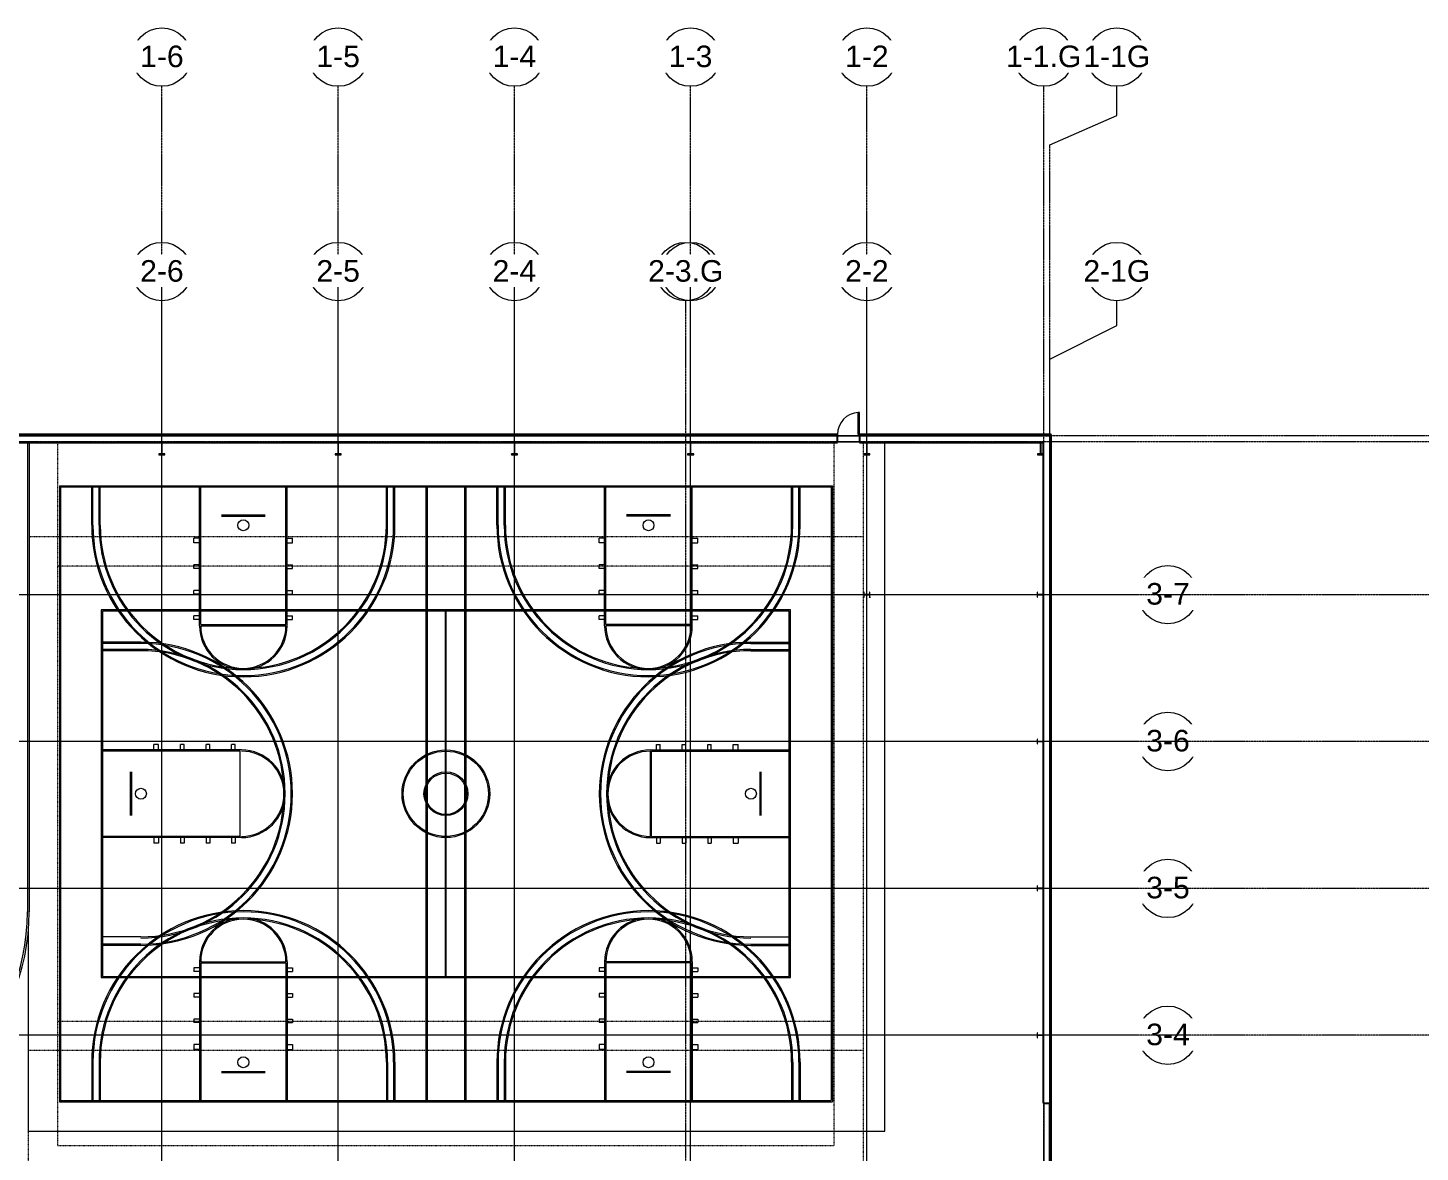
# Model space of a CAD drawing. Header units: inches. Extents: x 21341 to 28276, y -23509 to -20035.
# Drawn here: x 24603 to 26890, y -22301 to -20454 of the extents above; entities that cross this region are included whole.
import ezdxf

# ---------------------------------------------------------------- set-up
doc = ezdxf.new("R2010")
doc.units = ezdxf.units.IN
doc.header["$MEASUREMENT"] = 0
doc.linetypes.add('Dash 1_16_', pattern=[0.125, 0.0625, -0.0625])
doc.linetypes.add('Grid Line 1_2_', pattern=[0.875, 0.5, -0.125, 0.125, -0.125])
for name, color, linetype, lineweight in [('A-DOOR', 31, 'Continuous', 9), ('A-FLOR', 192, 'Continuous', 9), ('A-FLOR-CLRS', 90, 'Dash 1_16_', 9), ('A-FLOR-HRAL', 11, 'Continuous', 9), ('A-FLOR-OTLN', 90, 'Continuous', 9), ('A-GLAZ-CWMG', 51, 'Continuous', 9), ('A-WALL', 113, 'Continuous', 9), ('A-WALL-PATT', 111, 'Continuous', 25), ('L-SITE-WALL', 31, 'Continuous', 9), ('S-BEAM', 12, 'Continuous', 9), ('S-COLS', 52, 'Continuous', 9), ('S-GRID', 1, 'Continuous', 9), ('S-GRID-IDEN', 1, 'Continuous', 9)]:
    doc.layers.add(name, color=color, linetype=linetype, lineweight=lineweight)
doc.styles.add('Arial', font='arial.ttf', dxfattribs={"height": 35.407186})
pattern_1 = [(0, (0, 0), (0, 24), []), (90, (0, 0), (-24, 1e-15), [])]
pattern_2 = [(45, (0, 0), (-19.00703, 19.00703), []), (45, (0, 28.8), (-19.00703, 19.00703), [])]
pattern_3 = [(225, (25691.39, -22360.053), (19.00703, -19.00703), []), (225, (25691.39, -22388.853), (19.00703, -19.00703), [])]
pattern_4 = [(225, (25401.89, -22360.053), (19.00703, -19.00703), []), (225, (25401.89, -22388.853), (19.00703, -19.00703), [])]
pattern_5 = [(225, (25112.39, -22360.053), (19.00703, -19.00703), []), (225, (25112.39, -22388.853), (19.00703, -19.00703), [])]
pattern_6 = [(225, (24822.89, -22360.053), (19.00703, -19.00703), []), (225, (24822.89, -22388.853), (19.00703, -19.00703), [])]
pattern_7 = [(225, (26266.39, -22360.053), (19.00703, -19.00703), []), (225, (26266.39, -22388.853), (19.00703, -19.00703), [])]
pattern_8 = [(225, (25980.89, -22360.053), (19.00703, -19.00703), []), (225, (25980.89, -22388.853), (19.00703, -19.00703), [])]

# ---------------------------------------------------------------- blocks, each defined once
blk = doc.blocks.new('Girt_Z - 10_D-1057170-First Floor Plan')
at = {"layer": 'S-BEAM'}
for p, q in [((25968.8, -21124.3), (25932.8, -21124.3)), ((25968.8, -21124.9), (25932.8, -21124.9)), ((25968.8, -21124.9), (25932.8, -21124.9)), ((25932.8, -21134.3), (25968.8, -21134.3))]:
    blk.add_line(p, q, dxfattribs=at)
blk = doc.blocks.new('Girt_Z - 10_D-1078090-First Floor Plan')
at = {"layer": 'S-BEAM'}
for p, q in [((26271.4, -22220.4), (26271.4, -22364.1)), ((26280.7, -22364.1), (26280.7, -22220.4)), ((26280.8, -22364.1), (26280.8, -22220.4)), ((26281.4, -22364.1), (26281.4, -22220.4)), ((26271.6, -22364.1), (26271.4, -22364.1)), ((26280.7, -22364.1), (26271.6, -22364.1)), ((26280.8, -22364.1), (26280.7, -22364.1)), ((26281.4, -22364.1), (26280.8, -22364.1))]:
    blk.add_line(p, q, dxfattribs=at)
blk = doc.blocks.new('Rectangular Mullion - Profile_Polycarbonate_right-1075932-First Floor Plan')
at = {"layer": 'A-GLAZ-CWMG', "lineweight": 13}
for p, q in [((0, 1.141125), (-3.622, 1.141125)), ((-3.622, 1.141125), (-3.622, 0.787125)), ((-3.622, 0.787125), (-3.372, 0.787125)), ((-3.5595, 0.849625), (-3.5595, 1.078625)), ((-3.5595, 1.078625), (-0.0625, 1.078625)), ((-3.372, 0.849625), (-3.5595, 0.849625)), ((-3.372, 0.787125), (-3.372, 0.849625)), ((-0.0625, 1.078625), (-0.0625, -0.922375)), ((0, -0.984875), (0, 1.141125)), ((-2.7715, -0.859875), (-2.834, -0.859875)), ((-2.834, -0.859875), (-2.834, -0.984875)), ((-2.834, -0.984875), (0, -0.984875)), ((-2.7715, -0.922375), (-2.7715, -0.859875)), ((-0.0625, -0.922375), (-2.7715, -0.922375))]:
    blk.add_line(p, q, dxfattribs=at)
blk = doc.blocks.new('Top Rail Type - Top Rail_Internal_-939601-First Floor Plan')
at = {"layer": 'A-FLOR-HRAL'}
for p, q in [((24601.9, -21135.1), (24601.9, -21906.1)), ((24604.9, -21135.1), (24604.9, -21906.1)), ((23084.4, -21165.6), (23087.4, -21165.6)), ((23084.4, -21254.6), (23084.4, -21165.6)), ((23087.4, -21256.6), (23087.4, -21165.6)), ((22871.7, -21906.1), (22871.7, -21584.1)), ((22874.8, -21906.1), (22874.8, -21584.1)), ((24243.4, -22264.5), (23233.3, -22264.5)), ((24243.4, -22267.6), (23233.3, -22267.6))]:
    blk.add_line(p, q, dxfattribs=at)
for centre, radius, start, end in [((23233.3, -21584.1), 361.5, 114.3202, 180), ((23233.3, -21584.1), 358.5, 114.0064, 180), ((23233.3, -21906.1), 361.5, 180, 270), ((23233.3, -21906.1), 358.5, 180, 270), ((24243.4, -21906.1), 358.5, 270, 0), ((24243.4, -21906.1), 361.5, 270, 0)]:
    blk.add_arc(centre, radius, start, end, dxfattribs=at)
blk = doc.blocks.new('columns and girder2 - one-1075720-First Floor Plan')
at = {"layer": 'S-BEAM'}
h = blk.add_hatch(dxfattribs=at)
h.set_pattern_fill('FP_21', color=256, style=0, pattern_type=2)
h.set_pattern_definition(pattern_3)
h.paths.add_polyline_path([(5, -1.2), (-5, -1.2), (-5, -2), (5, -2)], flags=0)
h.paths.add_polyline_path([(-5, -20), (-5, -21.5), (5, -21.5), (5, -20)], flags=0)
h.paths.add_polyline_path([(-5, -1204.8), (-5, -1206.3), (5, -1206.3), (5, -1204.8)], flags=0)
h.paths.add_polyline_path([(5, -1224.3), (-5, -1224.3), (-5, -1225), (5, -1225)], flags=0)
h = blk.add_hatch(dxfattribs=at)
h.set_pattern_fill('FP_21', color=256, style=0, pattern_type=2)
h.set_pattern_definition(pattern_3)
h.paths.add_polyline_path([(-0.6, -2), (-0.6, -20), (0.6, -20), (0.6, -2)], flags=0)
h.paths.add_polyline_path([(-0.6, -1206.3), (-0.6, -1224.3), (0.6, -1224.3), (0.6, -1206.3)], flags=0)
at = {"layer": 'S-BEAM', "lineweight": 15}
for p, q in [((-5, -1.2), (-5, -2)), ((-5, -2), (5, -2)), ((5, -20), (-5, -20)), ((-5, -20), (-5, -21.5)), ((-5, -21.5), (5, -21.5)), ((0.6, -2), (-0.6, -2)), ((-0.6, -2), (-0.6, -20)), ((-0.6, -20), (0.6, -20)), ((0.6, -20), (0.6, -2)), ((5, -2), (5, -1.2)), ((5, -21.5), (5, -20)), ((5, -1204.8), (-5, -1204.8)), ((-5, -1204.8), (-5, -1206.3)), ((-5, -1206.3), (5, -1206.3)), ((0.6, -1206.3), (-0.6, -1206.3)), ((-0.6, -1206.3), (-0.6, -1224.3)), ((0.6, -1224.3), (0.6, -1206.3)), ((5, -1206.3), (5, -1204.8)), ((5, -1224.3), (-5, -1224.3)), ((-5, -1224.3), (-5, -1225)), ((-0.6, -1224.3), (0.6, -1224.3)), ((5, -1225), (5, -1224.3))]:
    blk.add_line(p, q, dxfattribs=at)
blk = doc.blocks.new('columns and girder2 - one-V29-First Floor Plan')
at = {"layer": 'S-BEAM'}
h = blk.add_hatch(dxfattribs=at)
h.set_pattern_fill('FP_22', color=256, style=0, pattern_type=2)
h.set_pattern_definition(pattern_4)
h.paths.add_polyline_path([(5, -1.2), (-5, -1.2), (-5, -2), (5, -2)], flags=0)
h.paths.add_polyline_path([(-5, -20), (-5, -21.5), (5, -21.5), (5, -20)], flags=0)
h.paths.add_polyline_path([(5, -1204.8), (-5, -1204.8), (-5, -1206.3), (5, -1206.3)], flags=0)
h.paths.add_polyline_path([(5, -1224.3), (-5, -1224.3), (-5, -1225), (5, -1225)], flags=0)
h = blk.add_hatch(dxfattribs=at)
h.set_pattern_fill('FP_22', color=256, style=0, pattern_type=2)
h.set_pattern_definition(pattern_4)
h.paths.add_polyline_path([(-0.6, -2), (-0.6, -20), (0.6, -20), (0.6, -2)], flags=0)
h.paths.add_polyline_path([(0.6, -1206.3), (-0.6, -1206.3), (-0.6, -1224.3), (0.6, -1224.3)], flags=0)
at = {"layer": 'S-BEAM', "lineweight": 15}
for p, q in [((-5, -1.2), (-5, -2)), ((-5, -2), (5, -2)), ((5, -20), (-5, -20)), ((-5, -20), (-5, -21.5)), ((-5, -21.5), (5, -21.5)), ((0.6, -2), (-0.6, -2)), ((-0.6, -2), (-0.6, -20)), ((-0.6, -20), (0.6, -20)), ((0.6, -20), (0.6, -2)), ((5, -2), (5, -1.2)), ((5, -21.5), (5, -20)), ((5, -1204.8), (-5, -1204.8)), ((-5, -1204.8), (-5, -1206.3)), ((-5, -1206.3), (5, -1206.3)), ((0.6, -1206.3), (-0.6, -1206.3)), ((-0.6, -1206.3), (-0.6, -1224.3)), ((0.6, -1224.3), (0.6, -1206.3)), ((5, -1206.3), (5, -1204.8)), ((5, -1224.3), (-5, -1224.3)), ((-5, -1224.3), (-5, -1225)), ((-0.6, -1224.3), (0.6, -1224.3)), ((5, -1225), (5, -1224.3))]:
    blk.add_line(p, q, dxfattribs=at)
blk = doc.blocks.new('columns and girder2 - one-V30-First Floor Plan')
at = {"layer": 'S-BEAM'}
h = blk.add_hatch(dxfattribs=at)
h.set_pattern_fill('FP_23', color=256, style=0, pattern_type=2)
h.set_pattern_definition(pattern_5)
h.paths.add_polyline_path([(1.5, -0.5), (-5, -0.5), (-5, -2), (5, -2), (5, -1.2), (1.5, -1.2), (1.5, -1)], flags=0)
h.paths.add_polyline_path([(-5, -20), (-5, -21.5), (5, -21.5), (5, -20)], flags=0)
h.paths.add_polyline_path([(-5, -1204.8), (-5, -1206.3), (5, -1206.3), (5, -1204.8)], flags=0)
h.paths.add_polyline_path([(5, -1224.3), (-5, -1224.3), (-5, -1225), (5, -1225)], flags=0)
h = blk.add_hatch(dxfattribs=at)
h.set_pattern_fill('FP_23', color=256, style=0, pattern_type=2)
h.set_pattern_definition(pattern_5)
h.paths.add_polyline_path([(-0.6, -2), (-0.6, -20), (0.6, -20), (0.6, -2)], flags=0)
h.paths.add_polyline_path([(-0.6, -1206.3), (-0.6, -1224.3), (0.6, -1224.3), (0.6, -1206.3)], flags=0)
at = {"layer": 'S-BEAM', "lineweight": 15}
for p, q in [((1.5, -0.5), (-5, -0.5)), ((-5, -0.5), (-5, -2)), ((-5, -2), (5, -2)), ((5, -20), (-5, -20)), ((-5, -20), (-5, -21.5)), ((-5, -21.5), (5, -21.5)), ((0.6, -2), (-0.6, -2)), ((-0.6, -2), (-0.6, -20)), ((-0.6, -20), (0.6, -20)), ((0.6, -20), (0.6, -2)), ((5, -2), (5, -1.2)), ((5, -21.5), (5, -20)), ((5, -1204.8), (-5, -1204.8)), ((-5, -1204.8), (-5, -1206.3)), ((-5, -1206.3), (5, -1206.3)), ((0.6, -1206.3), (-0.6, -1206.3)), ((-0.6, -1206.3), (-0.6, -1224.3)), ((0.6, -1224.3), (0.6, -1206.3)), ((5, -1206.3), (5, -1204.8)), ((5, -1224.3), (-5, -1224.3)), ((-5, -1224.3), (-5, -1225)), ((-0.6, -1224.3), (0.6, -1224.3)), ((5, -1225), (5, -1224.3))]:
    blk.add_line(p, q, dxfattribs=at)
blk = doc.blocks.new('columns and girder2 - one-V31-First Floor Plan')
at = {"layer": 'S-BEAM'}
h = blk.add_hatch(dxfattribs=at)
h.set_pattern_fill('FP_24', color=256, style=0, pattern_type=2)
h.set_pattern_definition(pattern_6)
h.paths.add_polyline_path([(5, -1.2), (-5, -1.2), (-5, -2), (5, -2)], flags=0)
h.paths.add_polyline_path([(-5, -20), (-5, -21.5), (5, -21.5), (5, -20)], flags=0)
h.paths.add_polyline_path([(5, -1204.8), (-5, -1204.8), (-5, -1206.3), (5, -1206.3)], flags=0)
h.paths.add_polyline_path([(5, -1224.3), (-5, -1224.3), (-5, -1225), (5, -1225)], flags=0)
h = blk.add_hatch(dxfattribs=at)
h.set_pattern_fill('FP_24', color=256, style=0, pattern_type=2)
h.set_pattern_definition(pattern_6)
h.paths.add_polyline_path([(-0.6, -2), (-0.6, -20), (0.6, -20), (0.6, -2)], flags=0)
h.paths.add_polyline_path([(0.6, -1206.3), (-0.6, -1206.3), (-0.6, -1224.3), (0.6, -1224.3)], flags=0)
at = {"layer": 'S-BEAM', "lineweight": 15}
for p, q in [((-5, -1.2), (-5, -2)), ((-5, -2), (5, -2)), ((5, -20), (-5, -20)), ((-5, -20), (-5, -21.5)), ((-5, -21.5), (5, -21.5)), ((0.6, -2), (-0.6, -2)), ((-0.6, -2), (-0.6, -20)), ((-0.6, -20), (0.6, -20)), ((0.6, -20), (0.6, -2)), ((5, -2), (5, -1.2)), ((5, -21.5), (5, -20)), ((5, -1204.8), (-5, -1204.8)), ((-5, -1204.8), (-5, -1206.3)), ((-5, -1206.3), (5, -1206.3)), ((0.6, -1206.3), (-0.6, -1206.3)), ((-0.6, -1206.3), (-0.6, -1224.3)), ((0.6, -1224.3), (0.6, -1206.3)), ((5, -1206.3), (5, -1204.8)), ((5, -1224.3), (-5, -1224.3)), ((-5, -1224.3), (-5, -1225)), ((-0.6, -1224.3), (0.6, -1224.3)), ((5, -1225), (5, -1224.3))]:
    blk.add_line(p, q, dxfattribs=at)
blk = doc.blocks.new('columns and girder2 - one-V38-First Floor Plan')
at = {"layer": 'S-BEAM'}
h = blk.add_hatch(dxfattribs=at)
h.set_pattern_fill('FP_31', color=256, style=0, pattern_type=2)
h.set_pattern_definition(pattern_7)
h.paths.add_polyline_path([(5, -0.5), (-5, -0.5), (-5, -2), (5, -2)], flags=0)
h.paths.add_polyline_path([(-5, -20), (-5, -21.5), (5, -21.5), (5, -20)], flags=0)
h.paths.add_polyline_path([(5, -1204.8), (-4.3, -1204.8), (-4.3, -1206.3), (5, -1206.3)], flags=0)
h.paths.add_polyline_path([(-4.3, -1224.3), (-4.3, -1225), (5, -1225), (5, -1224.3), (-3.5, -1224.3)], flags=0)
h = blk.add_hatch(dxfattribs=at)
h.set_pattern_fill('FP_31', color=256, style=0, pattern_type=2)
h.set_pattern_definition(pattern_7)
h.paths.add_polyline_path([(-0.6, -2), (-0.6, -20), (0.6, -20), (0.6, -2)], flags=0)
h.paths.add_polyline_path([(0.6, -1206.3), (-0.6, -1206.3), (-0.6, -1224.3), (0.6, -1224.3), (0.6, -1224)], flags=0)
at = {"layer": 'S-BEAM', "lineweight": 15}
for p, q in [((5, -0.5), (-5, -0.5)), ((-5, -2), (5, -2)), ((5, -20), (-5, -20)), ((-5, -21.5), (5, -21.5)), ((0.6, -2), (-0.6, -2)), ((-0.6, -2), (-0.6, -20)), ((-0.6, -20), (0.6, -20)), ((0.6, -20), (0.6, -2)), ((5, -2), (5, -0.5)), ((5, -21.5), (5, -20)), ((5, -1204.8), (-4.3, -1204.8)), ((-4.3, -1206.3), (5, -1206.3)), ((0.6, -1206.3), (-0.6, -1206.3)), ((-0.6, -1206.3), (-0.6, -1224.3)), ((0.6, -1224.3), (0.6, -1206.3)), ((5, -1206.3), (5, -1204.8)), ((5, -1224.3), (-4.3, -1224.3)), ((-0.6, -1224.3), (0.6, -1224.3)), ((5, -1225), (5, -1224.3))]:
    blk.add_line(p, q, dxfattribs=at)
blk = doc.blocks.new('columns and girder2 - one-V39-First Floor Plan')
at = {"layer": 'S-BEAM'}
h = blk.add_hatch(dxfattribs=at)
h.set_pattern_fill('FP_32', color=256, style=0, pattern_type=2)
h.set_pattern_definition(pattern_8)
h.paths.add_polyline_path([(5, -0.5), (-5, -0.5), (-5, -2), (5, -2)], flags=0)
h.paths.add_polyline_path([(5, -20), (-5, -20), (-5, -21.5), (5, -21.5)], flags=0)
h.paths.add_polyline_path([(5, -1204.8), (-5, -1204.8), (-5, -1206.3), (5, -1206.3)], flags=0)
h.paths.add_polyline_path([(-0.1, -1224.3), (-5, -1224.3), (-5, -1225), (5, -1225), (5, -1224.3)], flags=0)
h = blk.add_hatch(dxfattribs=at)
h.set_pattern_fill('FP_32', color=256, style=0, pattern_type=2)
h.set_pattern_definition(pattern_8)
h.paths.add_polyline_path([(-0.6, -2), (-0.6, -20), (0.6, -20), (0.6, -2)], flags=0)
h.paths.add_polyline_path([(-0.6, -1206.3), (-0.6, -1224.3), (0.6, -1224.3), (0.6, -1206.3)], flags=0)
at = {"layer": 'S-BEAM', "lineweight": 15}
for p, q in [((5, -0.5), (-5, -0.5)), ((-5, -0.5), (-5, -2)), ((-5, -2), (5, -2)), ((5, -20), (-5, -20)), ((-5, -20), (-5, -21.5)), ((-5, -21.5), (5, -21.5)), ((0.6, -2), (-0.6, -2)), ((-0.6, -2), (-0.6, -20)), ((-0.6, -20), (0.6, -20)), ((0.6, -20), (0.6, -2)), ((5, -2), (5, -0.5)), ((5, -21.5), (5, -20)), ((5, -1204.8), (-5, -1204.8)), ((-5, -1204.8), (-5, -1206.3)), ((-5, -1206.3), (5, -1206.3)), ((0.6, -1206.3), (-0.6, -1206.3)), ((-0.6, -1206.3), (-0.6, -1224.3)), ((0.6, -1224.3), (0.6, -1206.3)), ((5, -1206.3), (5, -1204.8)), ((5, -1224.3), (-5, -1224.3)), ((-5, -1224.3), (-5, -1225)), ((-0.6, -1224.3), (0.6, -1224.3)), ((5, -1225), (5, -1224.3))]:
    blk.add_line(p, q, dxfattribs=at)
blk = doc.blocks.new('Single-Flush - 36_ x 96_-1048073-First Floor Plan')
at = {"layer": 'A-DOOR', "lineweight": 13}
for p, q in [((16, 6.6), (16, 42.6)), ((18, 42.6), (16, 42.6)), ((18, 6.6), (18, 42.6)), ((18, 6.6), (16, 6.6))]:
    blk.add_line(p, q, dxfattribs=at)
at = {"layer": 'A-DOOR'}
blk.add_arc((18, 6.6), 36.1, 93.1789, 180, dxfattribs=at)
blk = doc.blocks.new('Grid - Grid Head - Circle-14747-First Floor Plan')
at = {"layer": 'S-GRID-IDEN'}
blk.add_circle((0, 0), 0.25, dxfattribs=at)

msp = doc.modelspace()

# ---------------------------------------------------------------- hatches: boundary and pattern name
at = {"layer": 'A-WALL-PATT', "lineweight": 9}
h = msp.add_hatch(dxfattribs=at)
h.set_pattern_fill('FP_15', color=256, style=0, pattern_type=2)
h.set_pattern_definition(pattern_1)
h.paths.add_polyline_path([(22780.4, -21124.3), (22783.4, -21124.3), (22783.4, -21123.3), (22780.4, -21123.3)], flags=0)
h.paths.add_polyline_path([(25981, -21124.3), (25981, -21123.3), (25968.8, -21123.3), (25968.8, -21124.3)], flags=0)
h.paths.add_polyline_path([(25810.9, -21124.3), (25932.8, -21124.3), (25932.8, -21123.3), (23030.5, -21123.3), (23030.5, -21124.3), (25258, -21124.3)], flags=0)
h.paths.add_polyline_path([(22791.4, -21124.3), (22844.5, -21124.3), (22844.5, -21123.3), (22791.4, -21123.3)], flags=0)
h.paths.add_polyline_path([(22922.5, -21124.3), (22922.5, -21123.3), (22916.5, -21123.3), (22916.5, -21124.3)], flags=0)
h = msp.add_hatch(dxfattribs=at)
h.set_pattern_fill('FP_15', color=256, style=0, pattern_type=2)
h.set_pattern_definition(pattern_1)
h.paths.add_polyline_path([(26282.4, -21124.3), (26282.4, -21123.3), (25981, -21123.3), (25981, -21124.3), (26281.4, -21124.3)], flags=0)
h = msp.add_hatch(dxfattribs=at)
h.set_pattern_fill('FP_15', color=256, style=0, pattern_type=2)
h.set_pattern_definition(pattern_1)
h.paths.add_polyline_path([(26282.4, -22220.4), (26282.4, -21124.3), (26281.4, -21124.3), (26281.4, -22220.4)], flags=0)
at = {"layer": 'S-COLS'}
h = msp.add_hatch(dxfattribs=at)
h.set_pattern_fill('FP_11', color=256, style=0, pattern_type=2)
h.set_pattern_definition(pattern_2)
h.paths.add_polyline_path([(25976.5, -21389), (25976.5, -21385.9), (25976.7, -21385.4), (25977.1, -21385.2), (25984.6, -21385.2), (25985.1, -21385.4), (25985.3, -21385.9), (25985.3, -21389), (25985.8, -21389), (25985.8, -21381.1), (25985.3, -21381.1), (25985.3, -21384.2), (25985.1, -21384.7), (25984.6, -21384.9), (25977.1, -21384.9), (25976.7, -21384.7), (25976.5, -21384.2), (25976.5, -21381.1), (25976, -21381.1), (25976, -21389)], flags=0)
h = msp.add_hatch(dxfattribs=at)
h.set_pattern_fill('FP_11', color=256, style=0, pattern_type=2)
h.set_pattern_definition(pattern_2)
h.paths.add_polyline_path([(26271, -21630.3), (26271.4, -21630.3), (26271.4, -21622.3), (26271, -21622.3), (26271, -21625.5), (26270.8, -21626), (26270.3, -21626.2), (26261.8, -21626.2), (26261.3, -21626), (26261.1, -21625.5), (26261.1, -21622.3), (26260.6, -21622.3), (26260.6, -21630.3), (26261.1, -21630.3), (26261.1, -21627.1), (26261.3, -21626.6), (26261.8, -21626.4), (26270.3, -21626.4), (26270.8, -21626.6), (26271, -21627.1)], flags=0)
h = msp.add_hatch(dxfattribs=at)
h.set_pattern_fill('FP_11', color=256, style=0, pattern_type=2)
h.set_pattern_definition(pattern_2)
h.paths.add_polyline_path([(26261.1, -21871.6), (26261.1, -21868.4), (26261.3, -21867.9), (26261.8, -21867.7), (26270.3, -21867.7), (26270.8, -21867.9), (26271, -21868.4), (26271, -21871.6), (26271.4, -21871.6), (26271.4, -21863.6), (26271, -21863.6), (26271, -21866.7), (26270.8, -21867.2), (26270.3, -21867.4), (26261.8, -21867.4), (26261.3, -21867.2), (26261.1, -21866.7), (26261.1, -21863.6), (26260.6, -21863.6), (26260.6, -21871.6)], flags=0)

# ---------------------------------------------------------------- linework, layer by layer
at = {"layer": 'A-FLOR'}
for p, q in [((26010.6, -22266.1), (26010.6, -21135.1)), ((24603.4, -21938.5), (24603.4, -22266.1)), ((24603.4, -22266.1), (26010.6, -22266.1))]:
    msp.add_line(p, q, dxfattribs=at)
at = {"layer": 'A-FLOR-CLRS'}
for p, q in [((24651.4, -21135.1), (24651.4, -22290.1)), ((25927.4, -22290.1), (25927.4, -21135.1)), ((25975.4, -22338.1), (25975.4, -21135.1)), ((25975.4, -21290.1), (24604.9, -21290.1)), ((25927.4, -21338.1), (24651.4, -21338.1)), ((24603.4, -21938.5), (24603.4, -22338.1)), ((25927.4, -22086.1), (24651.4, -22086.1)), ((25975.4, -22134.1), (24603.4, -22134.1)), ((24651.4, -22290.1), (25927.4, -22290.1))]:
    msp.add_line(p, q, dxfattribs=at)
at = {"layer": 'A-FLOR-OTLN'}
for p, q in [((24654.6, -21206.1), (25924.2, -21206.1)), ((24654.6, -21206.1), (24654.6, -22218.1)), ((24656.6, -21208.1), (24656.6, -22216.1)), ((24656.6, -21208.1), (25922.2, -21208.1)), ((24707.6, -21271.1), (24707.6, -21208.1)), ((24709.6, -21271.1), (24709.6, -21208.1)), ((24719.6, -21271.1), (24719.6, -21208.1)), ((24721.6, -21271.1), (24721.6, -21208.1)), ((24884.6, -21436.1), (24884.6, -21208.1)), ((24886.6, -21434.1), (24886.6, -21208.1)), ((25026.6, -21434.1), (25026.6, -21208.1)), ((25028.6, -21436.1), (25028.6, -21208.1)), ((25191.6, -21271.1), (25191.6, -21208.1)), ((25193.6, -21271.1), (25193.6, -21208.1)), ((25203.6, -21271.1), (25203.6, -21208.1)), ((25205.6, -21271.1), (25205.6, -21208.1)), ((25256.6, -21206.1), (25256.6, -22218.1)), ((25258.6, -21208.1), (25258.6, -22216.1)), ((25320.2, -21208.1), (25320.2, -22216.1)), ((25322.2, -21206.1), (25322.2, -22218.1)), ((25373.2, -21271.1), (25373.2, -21208.1)), ((25375.2, -21271.1), (25375.2, -21208.1)), ((25385.2, -21271.1), (25385.2, -21208.1)), ((25387.2, -21271.1), (25387.2, -21208.1)), ((25550.2, -21436.1), (25550.2, -21208.1)), ((25552.2, -21434.1), (25552.2, -21208.1)), ((25692.2, -21434.1), (25692.2, -21208.1)), ((25694.2, -21436.1), (25694.2, -21208.1)), ((25857.2, -21271.1), (25857.2, -21208.1)), ((25859.2, -21271.1), (25859.2, -21208.1)), ((25869.2, -21271.1), (25869.2, -21208.1)), ((25871.2, -21271.1), (25871.2, -21208.1)), ((25922.2, -21208.1), (25922.2, -22216.1)), ((25924.2, -21206.1), (25924.2, -22218.1)), ((24920.6, -21254.1), (24992.6, -21254.1)), ((24920.6, -21256.1), (24992.6, -21256.1)), ((25658.2, -21254.1), (25586.2, -21254.1)), ((25658.2, -21256.1), (25586.2, -21256.1)), ((24884.6, -21292.1), (24875.6, -21292.1)), ((24875.6, -21300.1), (24875.6, -21292.1)), ((25028.6, -21292.1), (25037.6, -21292.1)), ((25037.6, -21300.1), (25037.6, -21292.1)), ((25550.2, -21292.1), (25541.2, -21292.1)), ((25541.2, -21300.1), (25541.2, -21292.1)), ((25694.2, -21292.1), (25703.2, -21292.1)), ((25703.2, -21300.1), (25703.2, -21292.1)), ((24884.6, -21300.1), (24875.6, -21300.1)), ((25028.6, -21300.1), (25037.6, -21300.1)), ((25550.2, -21300.1), (25541.2, -21300.1)), ((25694.2, -21300.1), (25703.2, -21300.1)), ((24884.6, -21336.1), (24875.6, -21336.1)), ((24875.6, -21342.1), (24875.6, -21336.1)), ((25028.6, -21336.1), (25037.6, -21336.1)), ((25037.6, -21342.1), (25037.6, -21336.1)), ((25550.2, -21336.1), (25541.2, -21336.1)), ((25541.2, -21342.1), (25541.2, -21336.1)), ((25694.2, -21336.1), (25703.2, -21336.1)), ((25703.2, -21342.1), (25703.2, -21336.1)), ((24884.6, -21342.1), (24875.6, -21342.1)), ((25028.6, -21342.1), (25037.6, -21342.1)), ((25550.2, -21342.1), (25541.2, -21342.1)), ((25694.2, -21342.1), (25703.2, -21342.1)), ((24884.6, -21378.1), (24875.6, -21378.1)), ((24875.6, -21384.1), (24875.6, -21378.1)), ((25028.6, -21378.1), (25037.6, -21378.1)), ((25037.6, -21384.1), (25037.6, -21378.1)), ((25550.2, -21378.1), (25541.2, -21378.1)), ((25541.2, -21384.1), (25541.2, -21378.1)), ((25694.2, -21378.1), (25703.2, -21378.1)), ((25703.2, -21384.1), (25703.2, -21378.1)), ((24884.6, -21384.1), (24875.6, -21384.1)), ((25028.6, -21384.1), (25037.6, -21384.1)), ((25550.2, -21384.1), (25541.2, -21384.1)), ((25694.2, -21384.1), (25703.2, -21384.1)), ((25855.4, -21410.1), (24723.4, -21410.1)), ((24723.4, -21410.1), (24723.4, -22014.1)), ((24725.4, -21412.1), (24725.4, -22012.1)), ((25853.4, -21412.1), (24725.4, -21412.1)), ((24884.6, -21420.1), (24875.6, -21420.1)), ((24875.6, -21426.1), (24875.6, -21420.1)), ((24884.6, -21426.1), (24875.6, -21426.1)), ((25028.6, -21420.1), (25037.6, -21420.1)), ((25028.6, -21426.1), (25037.6, -21426.1)), ((25037.6, -21426.1), (25037.6, -21420.1)), ((25288.4, -21412.1), (25288.4, -22012.1)), ((25289.4, -21412.1), (25289.4, -22012.1)), ((25550.2, -21420.1), (25541.2, -21420.1)), ((25541.2, -21426.1), (25541.2, -21420.1)), ((25550.2, -21426.1), (25541.2, -21426.1)), ((25694.2, -21420.1), (25703.2, -21420.1)), ((25694.2, -21426.1), (25703.2, -21426.1)), ((25703.2, -21426.1), (25703.2, -21420.1)), ((25853.4, -22012.1), (25853.4, -21412.1)), ((25855.4, -22014.1), (25855.4, -21410.1)), ((24886.6, -21434.1), (25026.6, -21434.1)), ((24886.6, -21436.1), (25026.6, -21436.1)), ((25692.2, -21434.1), (25552.2, -21434.1)), ((25692.2, -21436.1), (25552.2, -21436.1)), ((24788.4, -21463.1), (24725.4, -21463.1)), ((24788.4, -21465.1), (24725.4, -21465.1)), ((24788.4, -21475.1), (24725.4, -21475.1)), ((25790.4, -21463.1), (25853.4, -21463.1)), ((25790.4, -21465.1), (25853.4, -21465.1)), ((25790.4, -21475.1), (25853.4, -21475.1)), ((24788.4, -21477.1), (24725.4, -21477.1)), ((25790.4, -21477.1), (25853.4, -21477.1)), ((24809.4, -21640.1), (24809.4, -21631.1)), ((24817.4, -21631.1), (24809.4, -21631.1)), ((24817.4, -21640.1), (24817.4, -21631.1)), ((24853.4, -21640.1), (24853.4, -21631.1)), ((24859.4, -21631.1), (24853.4, -21631.1)), ((24859.4, -21640.1), (24859.4, -21631.1)), ((24895.4, -21640.1), (24895.4, -21631.1)), ((24901.4, -21631.1), (24895.4, -21631.1)), ((24901.4, -21640.1), (24901.4, -21631.1)), ((24937.4, -21640.1), (24937.4, -21631.1)), ((24943.4, -21631.1), (24937.4, -21631.1)), ((24943.4, -21640.1), (24943.4, -21631.1)), ((25635.4, -21631.1), (25641.4, -21631.1)), ((25635.4, -21640.1), (25635.4, -21631.1)), ((25641.4, -21640.1), (25641.4, -21631.1)), ((25677.4, -21631.1), (25683.4, -21631.1)), ((25677.4, -21640.1), (25677.4, -21631.1)), ((25683.4, -21640.1), (25683.4, -21631.1)), ((25719.4, -21631.1), (25725.4, -21631.1)), ((25719.4, -21640.1), (25719.4, -21631.1)), ((25725.4, -21640.1), (25725.4, -21631.1)), ((25761.4, -21631.1), (25769.4, -21631.1)), ((25761.4, -21640.1), (25761.4, -21631.1)), ((25769.4, -21640.1), (25769.4, -21631.1)), ((24953.4, -21640.1), (24725.4, -21640.1)), ((24951.4, -21642.1), (24725.4, -21642.1)), ((24951.4, -21782.1), (24951.4, -21642.1)), ((25625.4, -21640.1), (25853.4, -21640.1)), ((25625.4, -21782.1), (25625.4, -21642.1)), ((25627.4, -21782.1), (25627.4, -21642.1)), ((25627.4, -21642.1), (25853.4, -21642.1)), ((24771.4, -21748.1), (24771.4, -21676.1)), ((24773.4, -21748.1), (24773.4, -21676.1)), ((25805.4, -21748.1), (25805.4, -21676.1)), ((25807.4, -21748.1), (25807.4, -21676.1)), ((24951.4, -21782.1), (24725.4, -21782.1)), ((24953.4, -21784.1), (24725.4, -21784.1)), ((24809.4, -21784.1), (24809.4, -21793.1)), ((24817.4, -21793.1), (24809.4, -21793.1)), ((24817.4, -21784.1), (24817.4, -21793.1)), ((24853.4, -21784.1), (24853.4, -21793.1)), ((24859.4, -21793.1), (24853.4, -21793.1)), ((24859.4, -21784.1), (24859.4, -21793.1)), ((24895.4, -21784.1), (24895.4, -21793.1)), ((24901.4, -21793.1), (24895.4, -21793.1)), ((24901.4, -21784.1), (24901.4, -21793.1)), ((24937.4, -21784.1), (24937.4, -21793.1)), ((24943.4, -21793.1), (24937.4, -21793.1)), ((24943.4, -21784.1), (24943.4, -21793.1)), ((25625.4, -21784.1), (25853.4, -21784.1)), ((25627.4, -21782.1), (25853.4, -21782.1)), ((25635.4, -21784.1), (25635.4, -21793.1)), ((25635.4, -21793.1), (25641.4, -21793.1)), ((25641.4, -21784.1), (25641.4, -21793.1)), ((25677.4, -21784.1), (25677.4, -21793.1)), ((25677.4, -21793.1), (25683.4, -21793.1)), ((25683.4, -21784.1), (25683.4, -21793.1)), ((25719.4, -21784.1), (25719.4, -21793.1)), ((25719.4, -21793.1), (25725.4, -21793.1)), ((25725.4, -21784.1), (25725.4, -21793.1)), ((25761.4, -21784.1), (25761.4, -21793.1)), ((25761.4, -21793.1), (25769.4, -21793.1)), ((25769.4, -21784.1), (25769.4, -21793.1)), ((24788.4, -21947.1), (24725.4, -21947.1)), ((25790.4, -21947.1), (25853.4, -21947.1)), ((24788.4, -21959.1), (24725.4, -21959.1)), ((24788.4, -21961.1), (24725.4, -21961.1)), ((25790.4, -21959.1), (25853.4, -21959.1)), ((25790.4, -21961.1), (25853.4, -21961.1)), ((24875.6, -21998.1), (24875.6, -22004.1)), ((24884.6, -21998.1), (24875.6, -21998.1)), ((24884.6, -21988.1), (24884.6, -22216.1)), ((24886.6, -21988.1), (25026.6, -21988.1)), ((24886.6, -21990.1), (25026.6, -21990.1)), ((24886.6, -21990.1), (24886.6, -22216.1)), ((25026.6, -21990.1), (25026.6, -22216.1)), ((25028.6, -21988.1), (25028.6, -22216.1)), ((25028.6, -21998.1), (25037.6, -21998.1)), ((25037.6, -21998.1), (25037.6, -22004.1)), ((25541.2, -21998.1), (25541.2, -22004.1)), ((25550.2, -21998.1), (25541.2, -21998.1)), ((25550.2, -21988.1), (25550.2, -22216.1)), ((25692.2, -21988.1), (25552.2, -21988.1)), ((25692.2, -21990.1), (25552.2, -21990.1)), ((25552.2, -21990.1), (25552.2, -22216.1)), ((25692.2, -21990.1), (25692.2, -22216.1)), ((25694.2, -21988.1), (25694.2, -22216.1)), ((25694.2, -21998.1), (25703.2, -21998.1)), ((25703.2, -21998.1), (25703.2, -22004.1)), ((24723.4, -22014.1), (25855.4, -22014.1)), ((24725.4, -22012.1), (25853.4, -22012.1)), ((24884.6, -22004.1), (24875.6, -22004.1)), ((25028.6, -22004.1), (25037.6, -22004.1)), ((25550.2, -22004.1), (25541.2, -22004.1)), ((25694.2, -22004.1), (25703.2, -22004.1)), ((24875.6, -22040.1), (24875.6, -22046.1)), ((24884.6, -22040.1), (24875.6, -22040.1)), ((24884.6, -22046.1), (24875.6, -22046.1)), ((25028.6, -22040.1), (25037.6, -22040.1)), ((25028.6, -22046.1), (25037.6, -22046.1)), ((25037.6, -22040.1), (25037.6, -22046.1)), ((25541.2, -22040.1), (25541.2, -22046.1)), ((25550.2, -22040.1), (25541.2, -22040.1)), ((25550.2, -22046.1), (25541.2, -22046.1)), ((25694.2, -22040.1), (25703.2, -22040.1)), ((25694.2, -22046.1), (25703.2, -22046.1)), ((25703.2, -22040.1), (25703.2, -22046.1)), ((24875.6, -22082.1), (24875.6, -22088.1)), ((24884.6, -22082.1), (24875.6, -22082.1)), ((24884.6, -22088.1), (24875.6, -22088.1)), ((25028.6, -22082.1), (25037.6, -22082.1)), ((25028.6, -22088.1), (25037.6, -22088.1)), ((25037.6, -22082.1), (25037.6, -22088.1)), ((25541.2, -22082.1), (25541.2, -22088.1)), ((25550.2, -22082.1), (25541.2, -22082.1)), ((25550.2, -22088.1), (25541.2, -22088.1)), ((25694.2, -22082.1), (25703.2, -22082.1)), ((25694.2, -22088.1), (25703.2, -22088.1)), ((25703.2, -22082.1), (25703.2, -22088.1)), ((24875.6, -22124.1), (24875.6, -22132.1)), ((24884.6, -22124.1), (24875.6, -22124.1)), ((24884.6, -22132.1), (24875.6, -22132.1)), ((25028.6, -22124.1), (25037.6, -22124.1)), ((25028.6, -22132.1), (25037.6, -22132.1)), ((25037.6, -22124.1), (25037.6, -22132.1)), ((25541.2, -22124.1), (25541.2, -22132.1)), ((25550.2, -22124.1), (25541.2, -22124.1)), ((25550.2, -22132.1), (25541.2, -22132.1)), ((25694.2, -22124.1), (25703.2, -22124.1)), ((25694.2, -22132.1), (25703.2, -22132.1)), ((25703.2, -22124.1), (25703.2, -22132.1)), ((24707.6, -22153.1), (24707.6, -22216.1)), ((24709.6, -22153.1), (24709.6, -22216.1)), ((24719.6, -22153.1), (24719.6, -22216.1)), ((24721.6, -22153.1), (24721.6, -22216.1)), ((25191.6, -22153.1), (25191.6, -22216.1)), ((25193.6, -22153.1), (25193.6, -22216.1)), ((25203.6, -22153.1), (25203.6, -22216.1)), ((25205.6, -22153.1), (25205.6, -22216.1)), ((25373.2, -22153.1), (25373.2, -22216.1)), ((25375.2, -22153.1), (25375.2, -22216.1)), ((25385.2, -22153.1), (25385.2, -22216.1)), ((25387.2, -22153.1), (25387.2, -22216.1)), ((25857.2, -22153.1), (25857.2, -22216.1)), ((25859.2, -22153.1), (25859.2, -22216.1)), ((25869.2, -22153.1), (25869.2, -22216.1)), ((25871.2, -22153.1), (25871.2, -22216.1)), ((24920.6, -22168.1), (24992.6, -22168.1)), ((24920.6, -22170.1), (24992.6, -22170.1)), ((25658.2, -22168.1), (25586.2, -22168.1)), ((25658.2, -22170.1), (25586.2, -22170.1)), ((24654.6, -22218.1), (25924.2, -22218.1)), ((24656.6, -22216.1), (25922.2, -22216.1))]:
    msp.add_line(p, q, dxfattribs=at)
for centre, radius in [((24956.6, -21271.1), 9), ((25622.2, -21271.1), 9), ((25289.4, -21712.1), 72), ((25289.4, -21712.1), 70), ((25289.4, -21712.1), 36), ((25289.4, -21712.1), 34), ((24788.4, -21712.1), 9), ((25790.4, -21712.1), 9), ((24956.6, -22153.1), 9), ((25622.2, -22153.1), 9)]:
    msp.add_circle(centre, radius, dxfattribs=at)
for centre, radius, start, end in [((24956.6, -21271.1), 249, 180, 270), ((24956.6, -21271.1), 247, 180, 270), ((24956.6, -21271.1), 237, 180, 270), ((24956.6, -21271.1), 235, 180, 270), ((24956.6, -21271.1), 247, 270, 0), ((24956.6, -21271.1), 249, 270, 0), ((24956.6, -21271.1), 235, 270, 0), ((24956.6, -21271.1), 237, 270, 0), ((25622.2, -21271.1), 249, 180, 270), ((25622.2, -21271.1), 247, 180, 270), ((25622.2, -21271.1), 237, 180, 270), ((25622.2, -21271.1), 235, 180, 270), ((25622.2, -21271.1), 247, 270, 0), ((25622.2, -21271.1), 249, 270, 0), ((25622.2, -21271.1), 235, 270, 0), ((25622.2, -21271.1), 237, 270, 0), ((24956.6, -21436.1), 72, 180, 0), ((24956.6, -21436.1), 70, 180, 0), ((25622.2, -21436.1), 72, 180, 360), ((25622.2, -21436.1), 70, 180, 0), ((24788.4, -21712.1), 249, 0, 90), ((24788.4, -21712.1), 247, 0, 90), ((24788.4, -21712.1), 237, 0, 90), ((25790.4, -21712.1), 249, 90, 180), ((25790.4, -21712.1), 247, 90, 180), ((25790.4, -21712.1), 237, 90, 180), ((24788.4, -21712.1), 235, 0, 90), ((25790.4, -21712.1), 235, 90, 180), ((24953.4, -21712.1), 72, 270, 90), ((24953.4, -21712.1), 70, 270, 90), ((25625.4, -21712.1), 72, 90, 270), ((25625.4, -21712.1), 70, 90, 270), ((24788.4, -21712.1), 247, 270, 0), ((24788.4, -21712.1), 249, 270, 0), ((24788.4, -21712.1), 235, 270, 0), ((24788.4, -21712.1), 237, 270, 0), ((25790.4, -21712.1), 249, 180, 270), ((25790.4, -21712.1), 247, 180, 270), ((25790.4, -21712.1), 237, 180, 270), ((25790.4, -21712.1), 235, 180, 270), ((24956.6, -22153.1), 249, 90, 180), ((24956.6, -22153.1), 247, 90, 180), ((24956.6, -22153.1), 249, 0, 90), ((24956.6, -22153.1), 247, 0, 90), ((25622.2, -22153.1), 249, 90, 180), ((25622.2, -22153.1), 247, 90, 180), ((25622.2, -22153.1), 249, 0, 90), ((25622.2, -22153.1), 247, 0, 90), ((24956.6, -22153.1), 237, 90, 180), ((24956.6, -22153.1), 235, 90, 180), ((24956.6, -21988.1), 72, 0, 180), ((24956.6, -21988.1), 70, 0, 180), ((24956.6, -22153.1), 237, 0, 90), ((24956.6, -22153.1), 235, 0, 90), ((25622.2, -22153.1), 237, 90, 180), ((25622.2, -22153.1), 235, 90, 180), ((25622.2, -21988.1), 72, 0, 180), ((25622.2, -21988.1), 70, 360, 180), ((25622.2, -22153.1), 237, 0, 90), ((25622.2, -22153.1), 235, 0, 90)]:
    msp.add_arc(centre, radius, start, end, dxfattribs=at)
at = {"layer": 'A-WALL'}
for p, q in [((23030.5, -21123.3), (25932.8, -21123.3)), ((23030.5, -21124.3), (25932.8, -21124.3)), ((25968.8, -21123.3), (26282.4, -21123.3)), ((25968.8, -21124.3), (26281.4, -21124.3)), ((26281.4, -22220.4), (26281.4, -21124.3)), ((26282.4, -22220.4), (26282.4, -21123.3)), ((23030.5, -21134.3), (25932.8, -21134.3)), ((25968.8, -21134.3), (26271.4, -21134.3)), ((26271.4, -22220.4), (26271.4, -21134.3))]:
    msp.add_line(p, q, dxfattribs=at)
at = {"layer": 'A-WALL', "lineweight": 25}
for p, q in [((26282, -22220.5), (26282, -22370.4)), ((26283.6, -22220.5), (26282, -22220.5)), ((26283.6, -22370.4), (26283.6, -22220.5))]:
    msp.add_line(p, q, dxfattribs=at)
at = {"layer": 'L-SITE-WALL', "lineweight": 25}
for p, q in [((25932.8, -21121.8), (23030.5, -21121.8)), ((25932.8, -21135.1), (25932.8, -21121.8)), ((25968.8, -21121.8), (25968.8, -21135.1)), ((26283.9, -21121.8), (25968.8, -21121.8)), ((26283.9, -22220.4), (26283.9, -21121.8)), ((23030.5, -21135.1), (25932.8, -21135.1)), ((25968.8, -21135.1), (26270.6, -21135.1)), ((26270.6, -21135.1), (26270.6, -22220.4)), ((26270.6, -22220.4), (26283.9, -22220.4))]:
    msp.add_line(p, q, dxfattribs=at)
at = {"layer": 'S-COLS', "lineweight": 15}
for p, q in [((25976.5, -21381.1), (25976, -21381.1)), ((25976, -21381.1), (25976, -21389)), ((25976.5, -21384.2), (25976.5, -21381.1)), ((25985.8, -21381.1), (25985.3, -21381.1)), ((25985.3, -21381.1), (25985.3, -21384.2)), ((25985.8, -21389), (25985.8, -21381.1)), ((26261.1, -21381.1), (26260.6, -21381.1)), ((26260.6, -21381.1), (26260.6, -21389.1)), ((26261.1, -21384.2), (26261.1, -21381.1)), ((26271.4, -21381.1), (26271, -21381.1)), ((26271, -21381.1), (26271, -21384.2)), ((26271.4, -21389.1), (26271.4, -21381.1)), ((25976, -21389), (25976.5, -21389)), ((25976.5, -21389), (25976.5, -21385.9)), ((25984.6, -21384.9), (25977.1, -21384.9)), ((25977.1, -21385.2), (25984.6, -21385.2)), ((25985.3, -21385.9), (25985.3, -21389)), ((25985.3, -21389), (25985.8, -21389)), ((26260.6, -21389.1), (26261.1, -21389.1)), ((26261.1, -21389.1), (26261.1, -21385.9)), ((26270.3, -21384.9), (26261.8, -21384.9)), ((26261.8, -21385.2), (26270.3, -21385.2)), ((26271, -21385.9), (26271, -21389.1)), ((26271, -21389.1), (26271.4, -21389.1)), ((26261.1, -21622.3), (26260.6, -21622.3)), ((26260.6, -21622.3), (26260.6, -21630.3)), ((26260.6, -21630.3), (26261.1, -21630.3)), ((26261.1, -21625.5), (26261.1, -21622.3)), ((26261.1, -21630.3), (26261.1, -21627.1)), ((26270.3, -21626.2), (26261.8, -21626.2)), ((26261.8, -21626.4), (26270.3, -21626.4)), ((26271.4, -21622.3), (26271, -21622.3)), ((26271, -21622.3), (26271, -21625.5)), ((26271, -21627.1), (26271, -21630.3)), ((26271, -21630.3), (26271.4, -21630.3)), ((26271.4, -21630.3), (26271.4, -21622.3)), ((26261.1, -21863.6), (26260.6, -21863.6)), ((26260.6, -21863.6), (26260.6, -21871.6)), ((26261.1, -21866.7), (26261.1, -21863.6)), ((26271.4, -21863.6), (26271, -21863.6)), ((26271, -21863.6), (26271, -21866.7)), ((26271.4, -21871.6), (26271.4, -21863.6)), ((26260.6, -21871.6), (26261.1, -21871.6)), ((26261.1, -21871.6), (26261.1, -21868.4)), ((26270.3, -21867.4), (26261.8, -21867.4)), ((26261.8, -21867.7), (26270.3, -21867.7)), ((26271, -21868.4), (26271, -21871.6)), ((26271, -21871.6), (26271.4, -21871.6)), ((26261.1, -22104.8), (26260.6, -22104.8)), ((26260.6, -22104.8), (26260.6, -22112.8)), ((26260.6, -22112.8), (26261.1, -22112.8)), ((26261.1, -22108), (26261.1, -22104.8)), ((26261.1, -22112.8), (26261.1, -22109.6)), ((26270.3, -22108.7), (26261.8, -22108.7)), ((26261.8, -22108.9), (26270.3, -22108.9)), ((26271.4, -22104.8), (26271, -22104.8)), ((26271, -22104.8), (26271, -22108)), ((26271, -22109.6), (26271, -22112.8)), ((26271, -22112.8), (26271.4, -22112.8)), ((26271.4, -22112.8), (26271.4, -22104.8))]:
    msp.add_line(p, q, dxfattribs=at)
for centre, start, end in [((25977.1, -21384.2), 180, 270), ((25977.1, -21385.9), 90, 180), ((25984.6, -21384.2), 270, 0), ((25984.6, -21385.9), 0, 90), ((26261.8, -21384.2), 180, 270), ((26261.8, -21385.9), 90, 180), ((26270.3, -21384.2), 270, 0), ((26270.3, -21385.9), 0, 90), ((26261.8, -21625.5), 180, 270), ((26261.8, -21627.1), 90, 180), ((26270.3, -21625.5), 270, 0), ((26270.3, -21627.1), 0, 90), ((26261.8, -21866.7), 180, 270), ((26261.8, -21868.4), 90, 180), ((26270.3, -21866.7), 270, 0), ((26270.3, -21868.4), 0, 90), ((26261.8, -22108), 180, 270), ((26261.8, -22109.6), 90, 180), ((26270.3, -22108), 270, 0), ((26270.3, -22109.6), 0, 90)]:
    msp.add_arc(centre, 0.691, start, end, dxfattribs=at)
at = {"layer": 'S-GRID', "linetype": 'Grid Line 1_2_'}
for p, q in [((24822.9, -23095.8), (24822.9, -20550.1)), ((25112.4, -23095.8), (25112.4, -20550.1)), ((25401.9, -23095.8), (25401.9, -20550.1)), ((25691.4, -23095.8), (25691.4, -20550.1)), ((25980.9, -23095.8), (25980.9, -20550.1)), ((26271.4, -22389.6), (26271.4, -20550.1)), ((26281.4, -22999.8), (26281.4, -20646.1)), ((24822.9, -23413.2), (24822.9, -20902.4)), ((25112.4, -23413.2), (25112.4, -20902.4)), ((25401.9, -23413.2), (25401.9, -20902.4)), ((25683.4, -23317.2), (25683.4, -20902.4)), ((25691.4, -23413.2), (25691.4, -20902.4)), ((25980.9, -23413.2), (25980.9, -20902.4)), ((26281.4, -23317.2), (26281.4, -20998.4)), ((27001.5, -21124.3), (22748, -21124.3)), ((27097.5, -21134.3), (22748, -21134.3))]:
    msp.add_line(p, q, dxfattribs=at)
at = {"layer": 'S-GRID'}
for p, q in [((26391.5, -20598.1), (26391.5, -20550.1)), ((26281.4, -20646.1), (26391.5, -20598.1)), ((26391.5, -20943.1), (26391.5, -20902.4)), ((26281.4, -20998.4), (26391.5, -20943.1))]:
    msp.add_line(p, q, dxfattribs=at)

# ---------------------------------------------------------------- block references
at = {"layer": 'A-DOOR'}
msp.add_blockref('Single-Flush - 36_ x 96_-1048073-First Floor Plan', (25950.8, -21128.4), dxfattribs=at)
at = {"layer": 'A-FLOR-HRAL'}
msp.add_blockref('Top Rail Type - Top Rail_Internal_-939601-First Floor Plan', (0, 0), dxfattribs=at)
at = {"layer": 'A-GLAZ-CWMG', "rotation": 90.00000000000422}
msp.add_blockref('Rectangular Mullion - Profile_Polycarbonate_right-1075932-First Floor Plan', (26282.8, -22220.4), dxfattribs=at)
at = {"layer": 'S-BEAM'}
for name in ['Girt_Z - 10_D-1057170-First Floor Plan', 'Girt_Z - 10_D-1078090-First Floor Plan']:
    msp.add_blockref(name, (0, 0), dxfattribs=at)
at = {"layer": 'S-BEAM', "rotation": 180}
for name, p in [('columns and girder2 - one-V31-First Floor Plan', (24822.9, -22360.1)), ('columns and girder2 - one-V30-First Floor Plan', (25112.4, -22360.1)), ('columns and girder2 - one-V29-First Floor Plan', (25401.9, -22360.1)), ('columns and girder2 - one-1075720-First Floor Plan', (25691.4, -22360.1)), ('columns and girder2 - one-V39-First Floor Plan', (25980.9, -22360.1)), ('columns and girder2 - one-V38-First Floor Plan', (26266.4, -22360.1))]:
    msp.add_blockref(name, p, dxfattribs=at)
at = {"layer": 'S-GRID-IDEN', "xscale": 191.9999999999999, "yscale": 191.9999999999999, "zscale": 191.9999999999999}
for p in [(24822.9, -20502.1), (25112.4, -20502.1), (25401.9, -20502.1), (25691.4, -20502.1), (25980.9, -20502.1), (26391.5, -20502.1), (24822.9, -20854.4), (25112.4, -20854.4), (25401.9, -20854.4), (25691.4, -20854.4), (25980.9, -20854.4), (26391.5, -20854.4)]:
    msp.add_blockref('Grid - Grid Head - Circle-14747-First Floor Plan', p, dxfattribs=at)
at = {"layer": 'S-GRID-IDEN', "xscale": 191.9999999999999, "yscale": 191.9999999999999, "zscale": 191.9999999999999, "rotation": 89.99999999999984}
for p in [(26475.3, -21385.1), (26475.3, -21626.3), (26475.3, -21867.6), (26475.3, -22108.8)]:
    msp.add_blockref('Grid - Grid Head - Circle-14747-First Floor Plan', p, dxfattribs=at)

# ---------------------------------------------------------------- next in the draw order: texts
at = {"layer": 'S-GRID-IDEN', "char_height": 35.41, "attachment_point": 2, "line_spacing_factor": 0.938532, "style": 'Arial', "bg_fill": 3, "box_fill_scale": 1.25, "bg_fill_color": 0, "bg_fill_transparency": 0}
for s, insert, width in [('1-6', (24822.9, -20483.2), 85.104), ('1-5', (25112.4, -20483.2), 85.104), ('1-4', (25401.9, -20483.2), 85.104), ('1-3', (25691.4, -20483.2), 85.104), ('1-2', (25980.9, -20483.2), 85.104), ('1-1G', (26391.5, -20483.2), 130.896), ('2-6', (24822.9, -20835.6), 85.104), ('2-5', (25112.4, -20835.6), 85.104), ('2-4', (25401.9, -20835.6), 85.104), ('2-3', (25691.4, -20835.6), 85.104), ('2-2', (25980.9, -20835.6), 85.104), ('2-1G', (26391.5, -20835.6), 130.896), ('3-7', (26475.5, -21366), 85.104), ('3-6', (26475.5, -21607.2), 85.104), ('3-5', (26475.5, -21848.5), 85.104), ('3-4', (26475.5, -22089.7), 85.104)]:
    msp.add_mtext(s, dxfattribs=dict(at, insert=insert, width=width))

# ---------------------------------------------------------------- next in the draw order: linework, layer by layer
at = {"layer": 'S-GRID', "linetype": 'Grid Line 1_2_'}
for p, q in [((26427.3, -21385.1), (21471.4, -21385.1)), ((27097.5, -21385.1), (21928, -21385.1)), ((26427.3, -21626.3), (21471.4, -21626.3)), ((27097.5, -21626.3), (21928, -21626.3)), ((26427.3, -21867.6), (21471.4, -21867.6)), ((27097.5, -21867.6), (21928, -21867.6)), ((26427.3, -22108.8), (21471.4, -22108.8)), ((27097.5, -22108.8), (21928, -22108.8))]:
    msp.add_line(p, q, dxfattribs=at)

# ---------------------------------------------------------------- next in the draw order: block references
at = {"layer": 'S-GRID-IDEN', "xscale": 191.9999999999999, "yscale": 191.9999999999999, "zscale": 191.9999999999999}
for p in [(26271.4, -20502.1), (25683.4, -20854.4)]:
    msp.add_blockref('Grid - Grid Head - Circle-14747-First Floor Plan', p, dxfattribs=at)

# ---------------------------------------------------------------- next in the draw order: texts
at = {"layer": 'S-GRID-IDEN', "char_height": 35.41, "width": 147.312, "attachment_point": 2, "line_spacing_factor": 0.938532, "style": 'Arial', "bg_fill": 3, "box_fill_scale": 1.25, "bg_fill_color": 0, "bg_fill_transparency": 0}
for s, insert in [('1-1.G', (26271.4, -20483.2)), ('2-3.G', (25683.4, -20835.6))]:
    msp.add_mtext(s, dxfattribs=dict(at, insert=insert))

doc.saveas('drawing.dxf')
